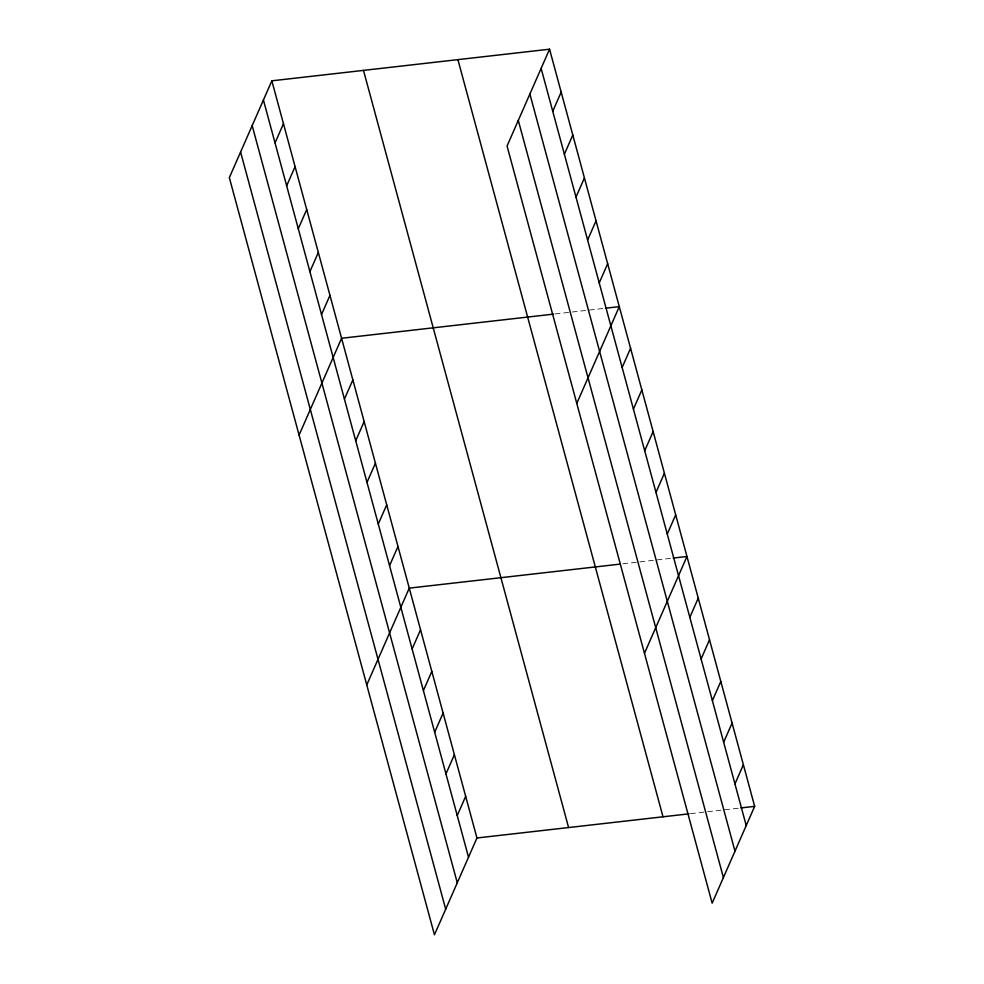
<?xml version="1.0" encoding="UTF-8"?>
<svg xmlns="http://www.w3.org/2000/svg" width="984" height="984" viewBox="0 0 984 984"><rect width="100%" height="100%" fill="white"/><g stroke="black" fill="none" stroke-linecap="round" stroke-linejoin="round"><path stroke-width="0.74" stroke-dasharray="4.92 3.69" d="M555.136 313.945L604.016 308.373M622.823 563.807L671.691 558.236M690.497 813.67L739.378 808.11"/><path stroke-width="1.48" d="M271.842 80.823L229.346 177.637L434.448 934.8L476.945 837.987L271.842 80.823L549.552 49.2L754.654 806.363L712.158 903.177L507.055 146.013L549.552 49.2M275.04 142.926L283.466 123.726M286.664 185.841L295.089 166.64M298.287 228.743L306.713 209.543M309.898 271.645L318.336 252.445M321.522 314.56L329.96 295.36M299.087 435.076L341.583 338.262L553.611 314.117M344.425 399.11L352.862 379.91M355.716 440.746L364.142 421.546M366.995 482.394L375.421 463.193M552.75 111.303L561.175 92.102M378.274 524.042L386.7 504.841M564.373 154.217L572.799 135.017M389.553 565.677L397.979 546.477M575.984 197.12L584.422 177.919M366.761 684.938L409.258 588.125L619.76 564.152M587.608 240.022L596.046 220.822M412.112 648.973L420.537 629.772M599.231 282.937L607.669 263.724M423.391 690.62L431.828 671.408M576.784 403.452L619.28 306.639L605.541 308.201M434.67 732.256L443.108 713.056M622.134 367.487L630.572 348.274M445.949 773.904L454.387 754.703M633.413 409.123L641.851 389.922M457.24 815.551L465.666 796.351M644.704 450.77L653.13 431.57M655.984 492.418L664.409 473.218M667.263 534.054L675.688 514.853M644.471 653.314L686.967 556.501L673.228 558.063M689.821 617.349L698.246 598.149M701.1 658.997L709.525 639.784M712.379 700.633L720.817 681.432M723.658 742.28L732.096 723.08M734.95 783.928L743.375 764.728M476.945 837.987L688.972 813.842M740.903 807.926L754.654 806.363M541.126 68.4L746.229 825.564M529.884 94.009L734.986 851.185M518.297 120.405L723.4 877.568M457.904 59.63L663.007 816.806M363.49 70.393L568.592 827.556M263.417 100.024L468.519 857.187M252.175 125.632L457.277 882.808M240.588 152.028L445.691 909.191"/></g></svg>
